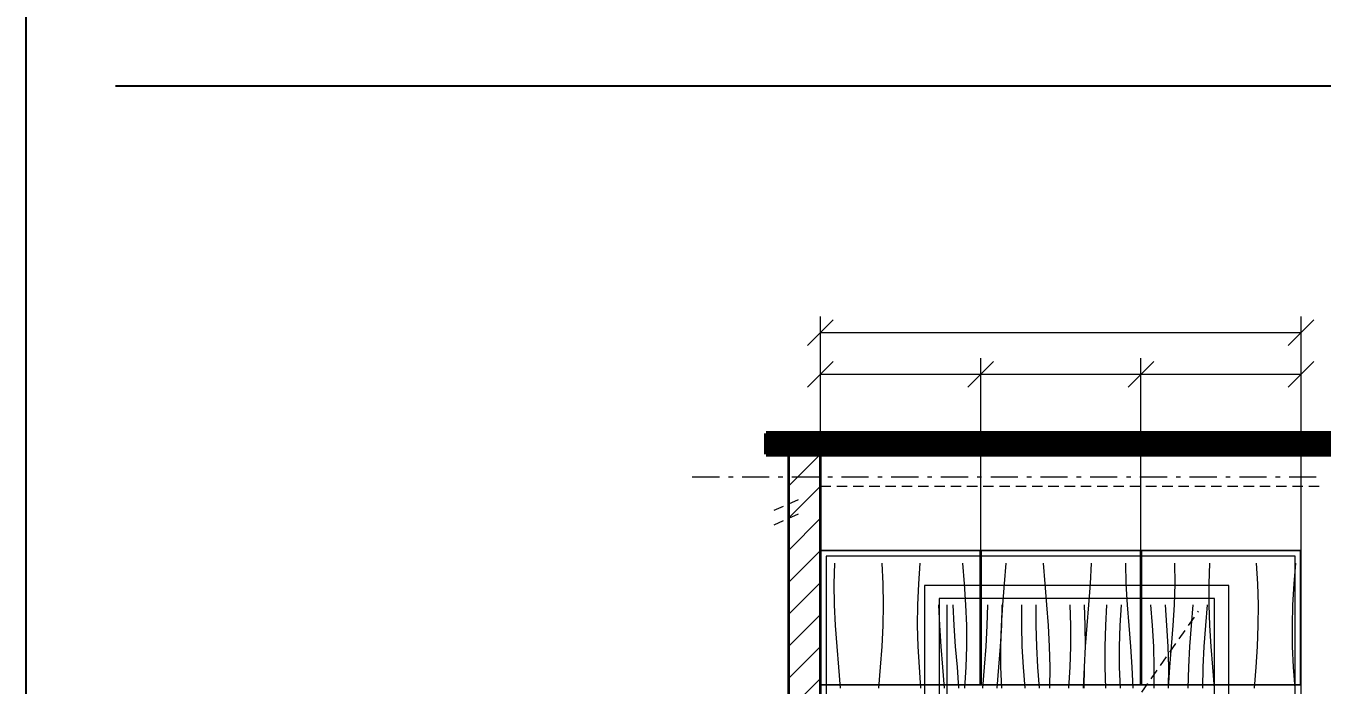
# Model space of a CAD drawing. Header units: millimetres. Extents: x -39780 to 216580, y 220 to 11660.
# Drawn here: x 80220 to 84266, y 3829 to 5888 of the extents above; entities that cross this region are included whole.
import ezdxf

# ---------------------------------------------------------------- set-up
doc = ezdxf.new("R2010")
doc.units = ezdxf.units.MM
for name, color, linetype, lineweight in [('AXIS', 8, 'CONTINUOUS', 9), ('BAND', 7, 'CONTINUOUS', 60), ('DETAIL', 7, 'CONTINUOUS', 18), ('DIM', 7, 'CONTINUOUS', 13), ('FRAME', 7, 'CONTINUOUS', 25), ('HATCH', 8, 'CONTINUOUS', 9), ('OPEN', 8, 'CONTINUOUS', 9), ('PENDING', 8, 'CONTINUOUS', 13), ('WALL', 7, 'CONTINUOUS', 35), ('WOOD', 7, 'CONTINUOUS', 18)]:
    doc.layers.add(name, color=color, linetype=linetype, lineweight=lineweight)

msp = doc.modelspace()

# ---------------------------------------------------------------- linework, layer by layer
at = {"layer": 'AXIS'}
for p, q in [((82300, 4480), (82384.7, 4480)), ((82412.9, 4480), (82427, 4480)), ((82455.2, 4480), (82539.9, 4480)), ((82568.1, 4480), (82582.2, 4480)), ((82610.4, 4480), (82695.1, 4480)), ((82723.3, 4480), (82737.4, 4480)), ((82765.7, 4480), (82850.3, 4480)), ((82878.6, 4480), (82892.7, 4480)), ((82920.9, 4480), (83005.6, 4480)), ((83033.8, 4480), (83047.9, 4480)), ((83076.1, 4480), (83160.8, 4480)), ((83189, 4480), (83203.1, 4480)), ((83231.3, 4480), (83316, 4480)), ((83344.2, 4480), (83358.3, 4480)), ((83386.6, 4480), (83471.2, 4480)), ((83499.4, 4480), (83513.6, 4480)), ((83541.8, 4480), (83626.4, 4480)), ((83654.7, 4480), (83668.8, 4480)), ((83697, 4480), (83781.7, 4480)), ((83809.9, 4480), (83824, 4480)), ((83852.2, 4480), (83936.9, 4480)), ((83965.1, 4480), (83979.2, 4480)), ((84007.4, 4480), (84092.1, 4480)), ((84120.3, 4480), (84134.4, 4480)), ((84162.7, 4480), (84247.3, 4480))]:
    msp.add_line(p, q, dxfattribs=at)
at = {"layer": 'BAND'}
for p, q in [((85880, 4615), (82530, 4615)), ((82530, 4615), (82530, 4550)), ((82530, 4614), (85880, 4614)), ((82530, 4606), (85880, 4606)), ((82530, 4598), (85880, 4598)), ((82530, 4590), (85880, 4590)), ((82530, 4582), (85880, 4582)), ((82530, 4574), (85880, 4574)), ((82530, 4566), (85880, 4566)), ((82530, 4558), (85880, 4558)), ((82530, 4550), (85880, 4550)), ((82530, 4550), (85880, 4550))]:
    msp.add_line(p, q, dxfattribs=at)
at = {"layer": 'DETAIL'}
for p, q in [((83198.5, 4248.5), (82701.5, 4248.5)), ((82701.5, 4248.5), (82701.5, 3831.5)), ((83198.5, 3831.5), (83198.5, 4248.5)), ((83698.5, 4248.5), (83201.5, 4248.5)), ((83201.5, 4248.5), (83201.5, 3831.5)), ((83698.5, 3831.5), (83698.5, 4248.5)), ((84198.5, 4248.5), (83701.5, 4248.5)), ((83701.5, 4248.5), (83701.5, 3831.5)), ((84198.5, 3831.5), (84198.5, 4248.5)), ((84182, 4232), (82718, 4232)), ((82718, 4232), (82718, 1930)), ((84182, 1930), (84182, 4232)), ((83095, 1870), (83095, 4080)), ((82700, 3830), (84200, 3830)), ((82701.5, 3831.5), (83198.5, 3831.5)), ((83201.5, 3831.5), (83698.5, 3831.5)), ((83701.5, 3831.5), (84198.5, 3831.5))]:
    msp.add_line(p, q, dxfattribs=at)
at = {"layer": 'DIM'}
for p, q in [((82700, 4300), (82700, 4980)), ((84200, 4300), (84200, 4980)), ((82660, 4890), (82740, 4970)), ((84160, 4890), (84240, 4970)), ((82700, 4930), (84200, 4930)), ((82660, 4760), (82740, 4840)), ((82700, 4250), (82700, 4850)), ((83160, 4760), (83240, 4840)), ((83160, 4760), (83240, 4840)), ((83200, 4250), (83200, 4850)), ((83200, 4250), (83200, 4850)), ((83660, 4760), (83740, 4840)), ((83660, 4760), (83740, 4840)), ((83700, 4250), (83700, 4850)), ((83700, 4250), (83700, 4850)), ((84160, 4760), (84240, 4840)), ((84200, 4250), (84200, 4850)), ((82700, 4800), (83200, 4800)), ((83200, 4800), (83700, 4800)), ((83700, 4800), (84200, 4800))]:
    msp.add_line(p, q, dxfattribs=at)
at = {"layer": 'FRAME'}
for p, q in [((80220, 11660), (80220, 220)), ((80500, 5700), (94300, 5700))]:
    msp.add_line(p, q, dxfattribs=at)
at = {"layer": 'HATCH'}
for p, q in [((82600, 4450), (82700, 4550)), ((82600, 4350), (82700, 4450)), ((82600, 4250), (82700, 4350)), ((82600, 4150), (82700, 4250)), ((82743, 4145), (82744.4, 4210)), ((82896, 4145), (82892.9, 4210)), ((83006.5, 4145), (83011, 4210)), ((83149.9, 4145), (83144.7, 4210)), ((83274.4, 4145), (83279.7, 4210)), ((83401.2, 4145), (83396.6, 4210)), ((83542.7, 4145), (83545.9, 4210)), ((83654.5, 4145), (83653, 4210)), ((83806.9, 4145), (83806.4, 4210)), ((83913.3, 4145), (83915.7, 4210)), ((84064.8, 4145), (84060.9, 4210)), ((84178.4, 4145), (84183.4, 4210)), ((82600, 4050), (82700, 4150)), ((82744, 4080), (82743, 4145)), ((82897, 4080), (82896, 4145)), ((83003.7, 4080), (83006.5, 4145)), ((83154.2, 4080), (83149.9, 4145)), ((83269.3, 4080), (83274.4, 4145)), ((83406.5, 4080), (83401.2, 4145)), ((83537.9, 4080), (83542.7, 4145)), ((83658, 4080), (83654.5, 4145)), ((83805, 4080), (83806.9, 4145)), ((83913.3, 4080), (83913.3, 4145)), ((84066.8, 4080), (84064.8, 4145)), ((84174.7, 4080), (84178.4, 4145)), ((82600, 3950), (82700, 4050)), ((82747.2, 4015), (82744, 4080)), ((82895.6, 4015), (82897, 4080)), ((83003.1, 4015), (83003.7, 4080)), ((83072.2, 4015), (83069, 4080)), ((83117.2, 4015), (83114, 4080)), ((83156.6, 4015), (83154.2, 4080)), ((83220.6, 4015), (83222, 4080)), ((83265.3, 4015), (83269.3, 4080)), ((83265.6, 4015), (83267, 4080)), ((83328.1, 4015), (83328.7, 4080)), ((83373.1, 4015), (83373.7, 4080)), ((83411.5, 4015), (83406.5, 4080)), ((83481.6, 4015), (83479.2, 4080)), ((83526.6, 4015), (83524.2, 4080)), ((83532.6, 4015), (83537.9, 4080)), ((83590.3, 4015), (83594.3, 4080)), ((83635.3, 4015), (83639.3, 4080)), ((83663, 4015), (83658, 4080)), ((83736.5, 4015), (83731.5, 4080)), ((83781.5, 4015), (83776.5, 4080)), ((83801.2, 4015), (83805, 4080)), ((83857.6, 4015), (83862.9, 4080)), ((83902.6, 4015), (83907.9, 4080)), ((83915.5, 4015), (83913.3, 4080)), ((84066.5, 4015), (84066.8, 4080)), ((84173, 4015), (84174.7, 4080)), ((82751.9, 3950), (82747.2, 4015)), ((82892.1, 3950), (82895.6, 4015)), ((83004.9, 3950), (83003.1, 4015)), ((83076.9, 3950), (83072.2, 4015)), ((83121.9, 3950), (83117.2, 4015)), ((83156.8, 3950), (83156.6, 4015)), ((83217.1, 3950), (83220.6, 4015)), ((83262.1, 3950), (83265.6, 4015)), ((83263.2, 3950), (83265.3, 4015)), ((83329.9, 3950), (83328.1, 4015)), ((83374.9, 3950), (83373.1, 4015)), ((83415.2, 3950), (83411.5, 4015)), ((83481.8, 3950), (83481.6, 4015)), ((83526.8, 3950), (83526.6, 4015)), ((83527.7, 3950), (83532.6, 4015)), ((83588.2, 3950), (83590.3, 4015)), ((83633.2, 3950), (83635.3, 4015)), ((83668.3, 3950), (83663, 4015)), ((83740.2, 3950), (83736.5, 4015)), ((83785.2, 3950), (83781.5, 4015)), ((83796.1, 3950), (83801.2, 4015)), ((83852.7, 3950), (83857.6, 4015)), ((83897.7, 3950), (83902.6, 4015)), ((83919.6, 3950), (83915.5, 4015)), ((84063.9, 3950), (84066.5, 4015)), ((84173.8, 3950), (84173, 4015)), ((82600, 3850), (82700, 3950)), ((82757.2, 3885), (82751.9, 3950)), ((82887.2, 3885), (82892.1, 3950)), ((83008.7, 3885), (83004.9, 3950)), ((83082.2, 3885), (83076.9, 3950)), ((83127.2, 3885), (83121.9, 3950)), ((83154.6, 3885), (83156.8, 3950)), ((83212.2, 3885), (83217.1, 3950)), ((83257.2, 3885), (83262.1, 3950)), ((83263.4, 3885), (83263.2, 3950)), ((83333.7, 3885), (83329.9, 3950)), ((83378.7, 3885), (83374.9, 3950)), ((83416.9, 3885), (83415.2, 3950)), ((83479.6, 3885), (83481.8, 3950)), ((83524.3, 3885), (83527.7, 3950)), ((83524.6, 3885), (83526.8, 3950)), ((83588.4, 3885), (83588.2, 3950)), ((83633.4, 3885), (83633.2, 3950)), ((83673, 3885), (83668.3, 3950)), ((83741.9, 3885), (83740.2, 3950)), ((83786.9, 3885), (83785.2, 3950)), ((83790.8, 3885), (83796.1, 3950)), ((83849.3, 3885), (83852.7, 3950)), ((83894.3, 3885), (83897.7, 3950)), ((83924.8, 3885), (83919.6, 3950)), ((84059.6, 3885), (84063.9, 3950)), ((84176.7, 3885), (84173.8, 3950)), ((82762.1, 3820), (82757.2, 3885)), ((82881.9, 3820), (82887.2, 3885)), ((83013.7, 3820), (83008.7, 3885)), ((83087.1, 3820), (83082.2, 3885)), ((83132.1, 3820), (83127.2, 3885)), ((83150.5, 3820), (83154.6, 3885)), ((83206.9, 3820), (83212.2, 3885)), ((83251.9, 3820), (83257.2, 3885)), ((83266, 3820), (83263.4, 3885)), ((83338.7, 3820), (83333.7, 3885)), ((83383.7, 3820), (83378.7, 3885)), ((83416.3, 3820), (83416.9, 3885)), ((83475.5, 3820), (83479.6, 3885)), ((83520.5, 3820), (83524.6, 3885)), ((83523, 3820), (83524.3, 3885)), ((83591, 3820), (83588.4, 3885)), ((83636, 3820), (83633.4, 3885)), ((83676.1, 3820), (83673, 3885)), ((83741.3, 3820), (83741.9, 3885)), ((83786.3, 3820), (83786.9, 3885)), ((83786.4, 3820), (83790.8, 3885)), ((83848, 3820), (83849.3, 3885)), ((83893, 3820), (83894.3, 3885)), ((83930, 3820), (83924.8, 3885)), ((84054.3, 3820), (84059.6, 3885)), ((84181.3, 3820), (84176.7, 3885)), ((82600, 3750), (82700, 3850))]:
    msp.add_line(p, q, dxfattribs=at)
at = {"layer": 'OPEN'}
for p, q in [((83877.8, 4056.8), (83880, 4060)), ((83848.6, 4015.2), (83867.2, 4041.8)), ((83819.5, 3973.6), (83838.1, 4000.2)), ((83790.3, 3932), (83808.9, 3958.6)), ((83761.2, 3890.4), (83779.8, 3917)), ((83732, 3848.8), (83750.7, 3875.4)), ((83702.9, 3807.2), (83721.5, 3833.7))]:
    msp.add_line(p, q, dxfattribs=at)
at = {"layer": 'PENDING'}
for p, q in [((82700, 4450), (82732.5, 4450)), ((82750.8, 4450), (82783.3, 4450)), ((82801.6, 4450), (82834.1, 4450)), ((82852.4, 4450), (82884.9, 4450)), ((82903.2, 4450), (82935.7, 4450)), ((82954, 4450), (82986.5, 4450)), ((83004.8, 4450), (83037.3, 4450)), ((83055.6, 4450), (83088.1, 4450)), ((83106.4, 4450), (83138.9, 4450)), ((83157.2, 4450), (83189.7, 4450)), ((83208, 4450), (83240.5, 4450)), ((83258.8, 4450), (83291.3, 4450)), ((83309.6, 4450), (83342.1, 4450)), ((83360.4, 4450), (83392.9, 4450)), ((83411.2, 4450), (83443.7, 4450)), ((83462, 4450), (83494.5, 4450)), ((83512.8, 4450), (83545.3, 4450)), ((83563.6, 4450), (83596.1, 4450)), ((83614.4, 4450), (83646.9, 4450)), ((83665.2, 4450), (83697.7, 4450)), ((83716, 4450), (83748.5, 4450)), ((83766.8, 4450), (83799.3, 4450)), ((83817.6, 4450), (83850.1, 4450)), ((83868.4, 4450), (83900.9, 4450)), ((83919.2, 4450), (83951.7, 4450)), ((83970, 4450), (84002.5, 4450)), ((84020.8, 4450), (84053.3, 4450)), ((84071.6, 4450), (84104.1, 4450)), ((84122.4, 4450), (84154.9, 4450)), ((84173.2, 4450), (84205.7, 4450)), ((84224, 4450), (84256.5, 4450)), ((82555, 4375), (82584.7, 4388.2)), ((82601.4, 4395.6), (82631.1, 4408.8)), ((82555, 4330), (82584.7, 4343.2)), ((82601.4, 4350.6), (82631.1, 4363.8))]:
    msp.add_line(p, q, dxfattribs=at)
at = {"layer": 'WALL'}
for p, q in [((82700, 4550), (82600, 4550)), ((82600, 4550), (82600, 1850)), ((82700, 1850), (82700, 4550))]:
    msp.add_line(p, q, dxfattribs=at)
at = {"layer": 'WOOD'}
for p, q in [((84200, 4250), (82700, 4250)), ((82700, 4250), (82700, 1850)), ((84200, 1850), (84200, 4250)), ((83975, 4140), (83025, 4140)), ((83025, 4140), (83025, 1850)), ((83975, 1850), (83975, 4140)), ((83930, 4100), (83070, 4100)), ((83070, 4100), (83070, 1850)), ((83930, 1850), (83930, 4100))]:
    msp.add_line(p, q, dxfattribs=at)

doc.saveas('drawing.dxf')
